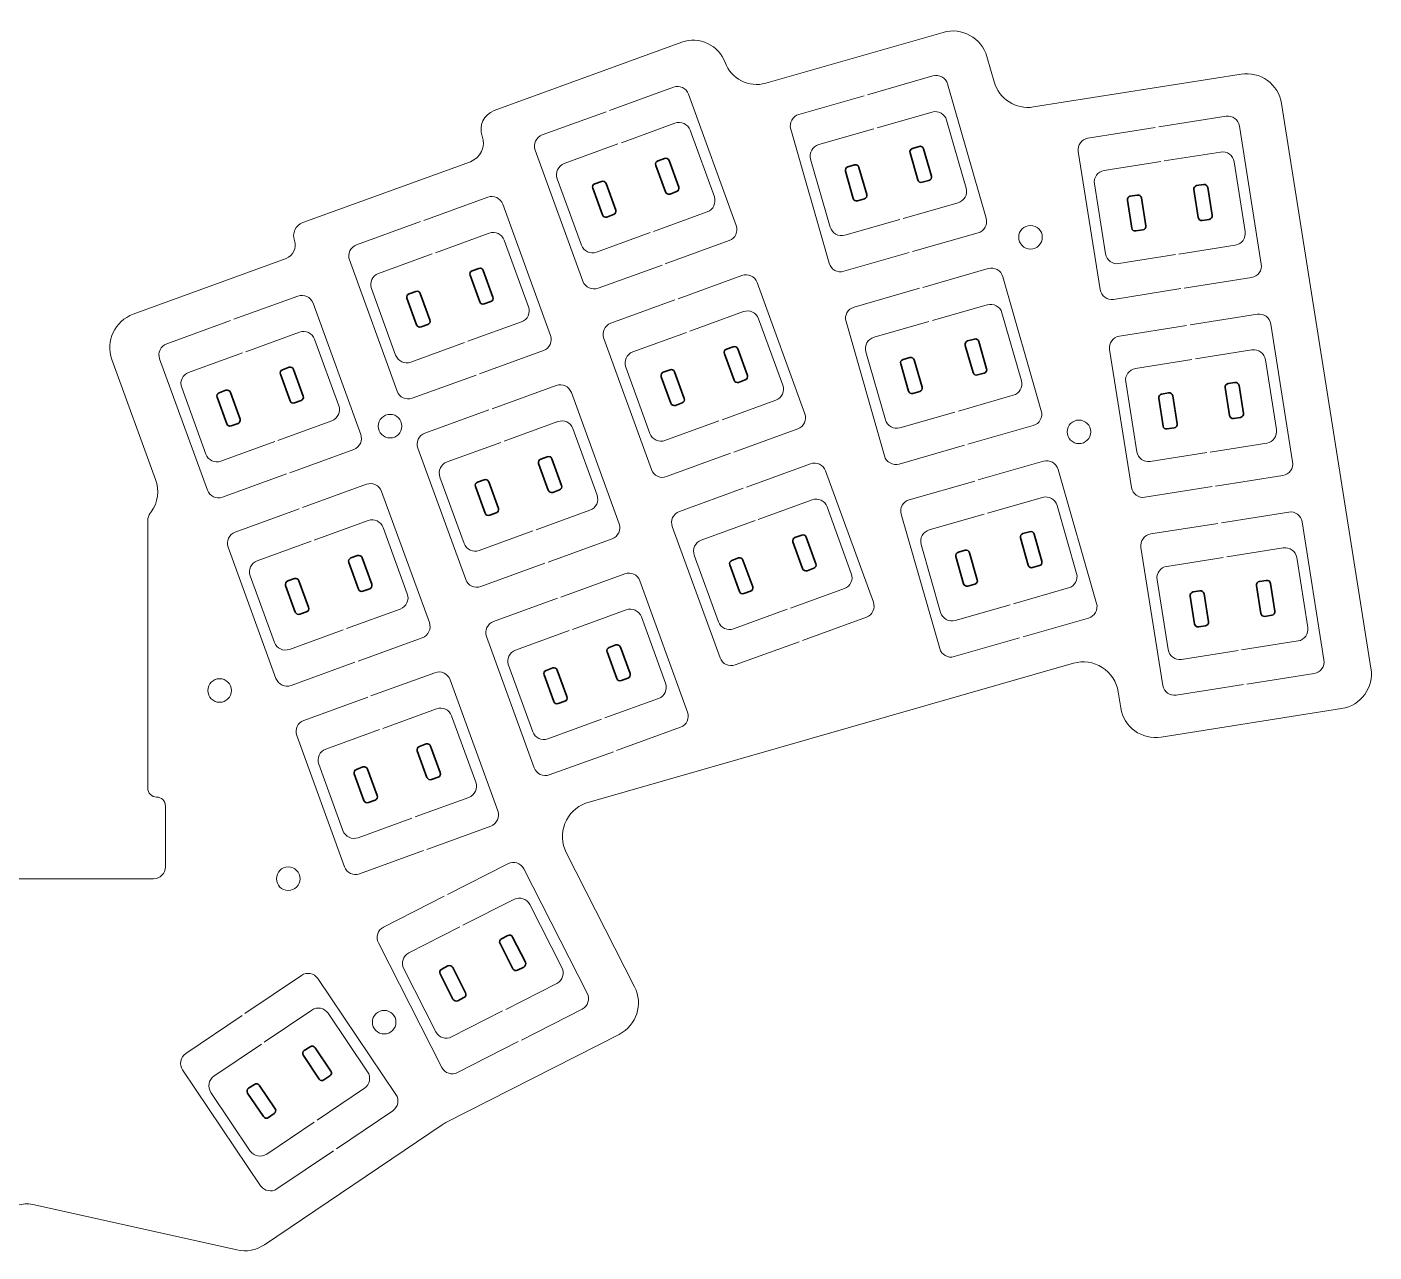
# Model space of a CAD drawing. Header units: millimetres. Extents: x 10 to 239, y 191 to 294.
# Drawn here: x 124.5 to 238.8, y 190.5 to 294.4 of the extents above; entities that cross this region are included whole.
import ezdxf

# ---------------------------------------------------------------- set-up
doc = ezdxf.new("R2010")
doc.units = ezdxf.units.MM
doc.layers.add('Keys', color=7, linetype='Continuous')

msp = doc.modelspace()

# ---------------------------------------------------------------- linework, layer by layer
at = {"color": 143, "linetype": 'Continuous', "lineweight": 18, "true_color": 0x56b4e9}
msp.add_open_spline([(114.04, 253.17), (114.18, 252.99), (114.25, 252.78), (114.25, 252.55), (114.25, 249.88), (114.25, 233.55), (114.25, 229.85), (114.25, 229.65), (114.17, 229.46), (114.03, 229.32), (113.89, 229.18), (113.7, 229.1), (113.5, 229.1), (113.5, 229.1), (113.5, 229.1), (113.5, 229.1), (113.3, 229.1), (113.11, 229.02), (112.97, 228.88), (112.83, 228.74), (112.75, 228.55), (112.75, 228.35), (112.75, 228.35), (112.75, 223.17), (112.75, 223.17), (112.75, 222.62), (113.2, 222.17), (113.75, 222.17), (113.75, 222.17), (135.25, 222.17), (135.25, 222.17), (135.8, 222.17), (136.25, 222.62), (136.25, 223.17), (136.25, 223.17), (136.25, 228.35), (136.25, 228.35), (136.25, 228.55), (136.17, 228.74), (136.03, 228.88), (135.89, 229.02), (135.7, 229.1), (135.5, 229.1), (135.5, 229.1), (135.5, 229.1), (135.5, 229.1), (135.3, 229.1), (135.11, 229.18), (134.97, 229.32), (134.83, 229.46), (134.75, 229.65), (134.75, 229.85), (134.75, 229.85), (134.75, 252.55), (134.75, 252.55), (134.75, 252.78), (134.82, 252.99), (134.96, 253.17), (134.99, 253.21), (135.02, 253.25), (135.05, 253.29), (135.62, 254.09), (135.75, 255.12), (135.42, 256.04), (135.42, 256.04), (131.71, 266.22), (131.71, 266.22), (131.15, 267.77), (131.95, 269.49), (133.51, 270.06), (133.51, 270.06), (146.49, 274.79), (146.49, 274.79), (147.1, 275.01), (147.42, 275.69), (147.2, 276.31), (147.2, 276.31), (147.2, 276.31), (147.2, 276.31), (146.97, 276.92), (147.29, 277.6), (147.9, 277.83), (147.9, 277.83), (162.12, 283), (162.12, 283), (162.99, 283.32), (163.45, 284.29), (163.13, 285.16), (163.13, 285.16), (163.13, 285.17), (163.13, 285.17), (162.81, 286.04), (163.26, 287.01), (164.13, 287.33), (164.13, 287.33), (180.07, 293.13), (180.07, 293.13), (180.78, 293.39), (181.57, 293.35), (182.25, 293.03), (182.94, 292.71), (183.47, 292.13), (183.73, 291.42), (183.73, 291.42), (183.73, 291.42), (183.73, 291.42), (184.24, 290.02), (185.75, 289.25), (187.18, 289.66), (187.18, 289.66), (202.23, 293.97), (202.23, 293.97), (203.82, 294.43), (205.48, 293.51), (205.94, 291.92), (205.94, 291.92), (206.55, 289.78), (206.55, 289.78), (206.97, 288.32), (208.41, 287.4), (209.9, 287.64), (209.9, 287.64), (227.51, 290.43), (227.51, 290.43), (228.3, 290.55), (229.1, 290.36), (229.74, 289.89), (230.39, 289.43), (230.82, 288.72), (230.94, 287.94), (230.94, 287.94), (238.53, 240.03), (238.53, 240.03), (238.79, 238.4), (237.67, 236.86), (236.04, 236.6), (236.04, 236.6), (220.73, 234.18), (220.73, 234.18), (219.09, 233.92), (217.55, 235.03), (217.3, 236.67), (217.3, 236.67), (217.08, 238.03), (217.08, 238.03), (216.95, 238.88), (216.45, 239.63), (215.73, 240.1), (215, 240.56), (214.12, 240.69), (213.29, 240.45), (213.29, 240.45), (172.21, 228.67), (172.21, 228.67), (172.14, 228.65), (172.08, 228.63), (172.01, 228.6), (172.01, 228.6), (171.9, 228.57), (171.9, 228.57), (171.1, 228.27), (170.45, 227.65), (170.14, 226.85), (169.82, 226.05), (169.87, 225.15), (170.26, 224.39), (170.26, 224.39), (176.05, 213.01), (176.05, 213.01), (176.81, 211.53), (176.22, 209.72), (174.74, 208.97), (174.74, 208.97), (160.05, 201.48), (160.05, 201.48), (159.94, 201.43), (159.83, 201.37), (159.73, 201.3), (159.73, 201.3), (144.65, 191.12), (144.65, 191.12), (143.96, 190.66), (143.12, 190.5), (142.31, 190.68), (142.31, 190.68), (125.15, 194.51), (125.15, 194.51), (124.72, 194.61), (124.28, 194.61), (123.85, 194.51), (123.85, 194.51), (106.69, 190.68), (106.69, 190.68), (105.88, 190.5), (105.04, 190.66), (104.35, 191.12), (104.35, 191.12), (89.27, 201.3), (89.27, 201.3), (89.17, 201.37), (89.06, 201.43), (88.95, 201.48), (88.95, 201.48), (74.26, 208.97), (74.26, 208.97), (72.78, 209.72), (72.2, 211.53), (72.95, 213.01), (72.95, 213.01), (78.74, 224.38), (78.74, 224.38), (79.13, 225.15), (79.18, 226.04), (78.87, 226.84), (78.55, 227.64), (77.92, 228.26), (77.11, 228.56), (77.11, 228.56), (77, 228.6), (77, 228.6), (76.93, 228.63), (76.86, 228.65), (76.78, 228.67), (76.78, 228.67), (35.71, 240.45), (35.71, 240.45), (34.88, 240.69), (34, 240.56), (33.27, 240.1), (32.55, 239.63), (32.06, 238.88), (31.92, 238.03), (31.92, 238.03), (31.7, 236.67), (31.7, 236.67), (31.45, 235.03), (29.91, 233.92), (28.27, 234.18), (28.27, 234.18), (12.96, 236.6), (12.96, 236.6), (11.33, 236.86), (10.21, 238.4), (10.47, 240.03), (10.47, 240.03), (18.06, 287.94), (18.06, 287.94), (18.18, 288.72), (18.61, 289.43), (19.26, 289.89), (19.9, 290.36), (20.7, 290.55), (21.49, 290.43), (21.49, 290.43), (39.1, 287.64), (39.1, 287.64), (40.59, 287.4), (42.03, 288.32), (42.45, 289.78), (42.45, 289.78), (43.06, 291.92), (43.06, 291.92), (43.28, 292.68), (43.8, 293.33), (44.49, 293.71), (45.19, 294.1), (46.01, 294.19), (46.77, 293.97), (46.77, 293.97), (61.93, 289.63), (61.93, 289.63), (63.3, 289.23), (64.74, 289.97), (65.23, 291.31), (65.23, 291.31), (65.27, 291.42), (65.27, 291.42), (65.53, 292.13), (66.06, 292.71), (66.75, 293.03), (67.43, 293.35), (68.22, 293.39), (68.93, 293.13), (68.93, 293.13), (84.87, 287.33), (84.87, 287.33), (85.74, 287.01), (86.19, 286.04), (85.87, 285.17), (85.87, 285.17), (85.87, 285.16), (85.87, 285.16), (85.56, 284.29), (86.01, 283.32), (86.88, 283), (86.88, 283), (101.1, 277.83), (101.1, 277.83), (101.71, 277.6), (102.03, 276.92), (101.81, 276.31), (101.81, 276.31), (101.8, 276.31), (101.8, 276.31), (101.58, 275.69), (101.9, 275.01), (102.51, 274.79), (102.51, 274.79), (115.49, 270.06), (115.49, 270.06), (117.05, 269.49), (117.85, 267.77), (117.29, 266.22), (117.29, 266.22), (113.58, 256.04), (113.58, 256.04), (113.25, 255.12), (113.38, 254.09), (113.95, 253.29), (113.98, 253.25), (114.01, 253.21), (114.04, 253.17)], degree=3, knots=[0, 0, 0, 0, 1, 1, 1, 2, 2, 2, 3, 3, 3, 4, 4, 4, 5, 5, 5, 6, 6, 6, 7, 7, 7, 8, 8, 8, 9, 9, 9, 10, 10, 10, 11, 11, 11, 12, 12, 12, 13, 13, 13, 14, 14, 14, 15, 15, 15, 16, 16, 16, 17, 17, 17, 18, 18, 18, 19, 19, 19, 20, 20, 20, 21, 21, 21, 22, 22, 22, 23, 23, 23, 24, 24, 24, 25, 25, 25, 26, 26, 26, 27, 27, 27, 28, 28, 28, 29, 29, 29, 30, 30, 30, 31, 31, 31, 32, 32, 32, 33, 33, 33, 34, 34, 34, 35, 35, 35, 36, 36, 36, 37, 37, 37, 38, 38, 38, 39, 39, 39, 40, 40, 40, 41, 41, 41, 42, 42, 42, 43, 43, 43, 44, 44, 44, 45, 45, 45, 46, 46, 46, 47, 47, 47, 48, 48, 48, 49, 49, 49, 50, 50, 50, 51, 51, 51, 52, 52, 52, 53, 53, 53, 54, 54, 54, 55, 55, 55, 56, 56, 56, 57, 57, 57, 58, 58, 58, 59, 59, 59, 60, 60, 60, 61, 61, 61, 62, 62, 62, 63, 63, 63, 64, 64, 64, 65, 65, 65, 66, 66, 66, 67, 67, 67, 68, 68, 68, 69, 69, 69, 70, 70, 70, 71, 71, 71, 72, 72, 72, 73, 73, 73, 74, 74, 74, 75, 75, 75, 76, 76, 76, 77, 77, 77, 78, 78, 78, 79, 79, 79, 80, 80, 80, 81, 81, 81, 82, 82, 82, 83, 83, 83, 84, 84, 84, 85, 85, 85, 86, 86, 86, 87, 87, 87, 88, 88, 88, 89, 89, 89, 90, 90, 90, 91, 91, 91, 92, 92, 92, 93, 93, 93, 94, 94, 94, 95, 95, 95, 96, 96, 96, 97, 97, 97, 98, 98, 98, 99, 99, 99, 100, 100, 100, 101, 101, 101, 102, 102, 102, 103, 103, 103, 104, 104, 104, 105, 105, 105, 106, 106, 106, 107, 107, 107, 107], dxfattribs=at)
at = {"color": 18, "linetype": 'Continuous', "lineweight": 20, "true_color": 0x000000}
for points in [[(209.64, 277.59), (210.2, 277.59), (210.64, 277.14), (210.64, 276.59), (210.64, 276.04), (210.2, 275.59), (209.64, 275.59), (209.09, 275.59), (208.64, 276.04), (208.64, 276.59), (208.64, 277.14), (209.09, 277.59), (209.64, 277.59)], [(155.31, 261.56), (155.86, 261.56), (156.31, 261.12), (156.31, 260.56), (156.31, 260.01), (155.86, 259.56), (155.31, 259.56), (154.75, 259.56), (154.31, 260.01), (154.31, 260.56), (154.31, 261.12), (154.75, 261.56), (155.31, 261.56)], [(213.75, 261.08), (214.3, 261.08), (214.75, 260.63), (214.75, 260.08), (214.75, 259.53), (214.3, 259.08), (213.75, 259.08), (213.2, 259.08), (212.75, 259.53), (212.75, 260.08), (212.75, 260.63), (213.2, 261.08), (213.75, 261.08)], [(140.85, 239.14), (141.4, 239.14), (141.85, 238.7), (141.85, 238.14), (141.85, 237.59), (141.4, 237.14), (140.85, 237.14), (140.3, 237.14), (139.85, 237.59), (139.85, 238.14), (139.85, 238.7), (140.3, 239.14), (140.85, 239.14)], [(146.67, 223.17), (147.22, 223.17), (147.67, 222.72), (147.67, 222.17), (147.67, 221.62), (147.22, 221.17), (146.67, 221.17), (146.11, 221.17), (145.67, 221.62), (145.67, 222.17), (145.67, 222.72), (146.11, 223.17), (146.67, 223.17)], [(154.81, 211), (155.36, 211), (155.81, 210.55), (155.81, 210), (155.81, 209.45), (155.36, 209), (154.81, 209), (154.25, 209), (153.81, 209.45), (153.81, 210), (153.81, 210.55), (154.25, 211), (154.81, 211)]]:
    msp.add_open_spline(points, degree=3, knots=[0, 0, 0, 0, 1, 1, 1, 2, 2, 2, 3, 3, 3, 4, 4, 4, 4], dxfattribs=at)
at = {"layer": 'Keys', "color": 124, "linetype": 'Continuous', "lineweight": 18, "true_color": 0x009e73}
for points in [[(199.64, 275.37), (199.64, 275.37), (205.19, 276.96), (205.19, 276.96), (205.72, 277.11), (206.03, 277.67), (205.88, 278.2), (205.88, 278.2), (202.61, 289.59), (202.61, 289.59), (202.46, 290.12), (201.9, 290.42), (201.37, 290.27), (201.37, 290.27), (195.82, 288.68), (195.82, 288.68)], [(178.66, 274.33), (178.66, 274.33), (184.09, 276.31), (184.09, 276.31), (184.6, 276.5), (184.87, 277.07), (184.68, 277.59), (184.68, 277.59), (180.63, 288.72), (180.63, 288.72), (180.44, 289.24), (179.87, 289.51), (179.35, 289.32), (179.35, 289.32), (173.92, 287.35), (173.92, 287.35)], [(195.54, 288.6), (195.54, 288.6), (189.99, 287.01), (189.99, 287.01), (189.46, 286.85), (189.15, 286.3), (189.3, 285.77), (189.3, 285.77), (192.57, 274.38), (192.57, 274.38), (192.72, 273.85), (193.27, 273.54), (193.8, 273.7), (193.8, 273.7), (199.35, 275.29), (199.35, 275.29)], [(173.64, 287.24), (173.64, 287.24), (168.22, 285.27), (168.22, 285.27), (167.7, 285.08), (167.43, 284.51), (167.62, 283.99), (167.62, 283.99), (171.67, 272.85), (171.67, 272.85), (171.86, 272.34), (172.43, 272.07), (172.95, 272.26), (172.95, 272.26), (178.38, 274.23), (178.38, 274.23)], [(222.69, 272.27), (222.69, 272.27), (228.39, 273.18), (228.39, 273.18), (228.94, 273.26), (229.31, 273.78), (229.22, 274.32), (229.22, 274.32), (227.37, 286.02), (227.37, 286.02), (227.28, 286.57), (226.77, 286.94), (226.23, 286.85), (226.23, 286.85), (220.52, 285.95), (220.52, 285.95)], [(220.23, 285.9), (220.23, 285.9), (214.52, 285), (214.52, 285), (213.98, 284.91), (213.61, 284.4), (213.69, 283.86), (213.69, 283.86), (215.55, 272.15), (215.55, 272.15), (215.63, 271.61), (216.15, 271.24), (216.69, 271.32), (216.69, 271.32), (222.39, 272.23), (222.39, 272.23)], [(162.9, 265.01), (162.9, 265.01), (168.33, 266.98), (168.33, 266.98), (168.84, 267.17), (169.11, 267.74), (168.92, 268.26), (168.92, 268.26), (164.87, 279.4), (164.87, 279.4), (164.68, 279.91), (164.11, 280.18), (163.59, 279.99), (163.59, 279.99), (158.16, 278.02), (158.16, 278.02)], [(157.88, 277.92), (157.88, 277.92), (152.46, 275.94), (152.46, 275.94), (151.94, 275.75), (151.67, 275.18), (151.86, 274.66), (151.86, 274.66), (155.91, 263.53), (155.91, 263.53), (156.1, 263.01), (156.67, 262.74), (157.19, 262.93), (157.19, 262.93), (162.62, 264.9), (162.62, 264.9)], [(184.48, 258.36), (184.48, 258.36), (189.9, 260.33), (189.9, 260.33), (190.42, 260.52), (190.69, 261.1), (190.5, 261.62), (190.5, 261.62), (186.45, 272.75), (186.45, 272.75), (186.26, 273.27), (185.68, 273.54), (185.16, 273.35), (185.16, 273.35), (179.74, 271.37), (179.74, 271.37)], [(204.33, 259.03), (204.33, 259.03), (209.88, 260.62), (209.88, 260.62), (210.41, 260.77), (210.71, 261.33), (210.56, 261.86), (210.56, 261.86), (207.3, 273.24), (207.3, 273.24), (207.14, 273.78), (206.59, 274.08), (206.06, 273.93), (206.06, 273.93), (200.51, 272.34), (200.51, 272.34)], [(200.22, 272.26), (200.22, 272.26), (194.67, 270.66), (194.67, 270.66), (194.14, 270.51), (193.83, 269.96), (193.99, 269.43), (193.99, 269.43), (197.25, 258.04), (197.25, 258.04), (197.4, 257.51), (197.96, 257.2), (198.49, 257.35), (198.49, 257.35), (204.04, 258.95), (204.04, 258.95)], [(146.8, 256.61), (146.8, 256.61), (152.23, 258.59), (152.23, 258.59), (152.74, 258.78), (153.01, 259.35), (152.82, 259.87), (152.82, 259.87), (148.77, 271), (148.77, 271), (148.58, 271.52), (148.01, 271.79), (147.49, 271.6), (147.49, 271.6), (142.06, 269.63), (142.06, 269.63)], [(179.46, 271.27), (179.46, 271.27), (174.03, 269.29), (174.03, 269.29), (173.51, 269.11), (173.25, 268.53), (173.43, 268.01), (173.43, 268.01), (177.49, 256.88), (177.49, 256.88), (177.67, 256.36), (178.25, 256.09), (178.77, 256.28), (178.77, 256.28), (184.19, 258.26), (184.19, 258.26)], [(225.35, 255.48), (225.35, 255.48), (231.05, 256.39), (231.05, 256.39), (231.6, 256.47), (231.97, 256.98), (231.88, 257.53), (231.88, 257.53), (230.03, 269.23), (230.03, 269.23), (229.94, 269.78), (229.43, 270.15), (228.89, 270.06), (228.89, 270.06), (223.18, 269.16), (223.18, 269.16)], [(141.78, 269.52), (141.78, 269.52), (136.36, 267.55), (136.36, 267.55), (135.84, 267.36), (135.57, 266.79), (135.76, 266.27), (135.76, 266.27), (139.81, 255.13), (139.81, 255.13), (140, 254.62), (140.57, 254.35), (141.09, 254.54), (141.09, 254.54), (146.52, 256.51), (146.52, 256.51)], [(222.89, 269.11), (222.89, 269.11), (217.18, 268.21), (217.18, 268.21), (216.64, 268.12), (216.27, 267.61), (216.35, 267.07), (216.35, 267.07), (218.21, 255.36), (218.21, 255.36), (218.29, 254.82), (218.81, 254.45), (219.35, 254.53), (219.35, 254.53), (225.05, 255.44), (225.05, 255.44)], [(168.71, 249.03), (168.71, 249.03), (174.14, 251.01), (174.14, 251.01), (174.66, 251.2), (174.93, 251.77), (174.74, 252.29), (174.74, 252.29), (170.69, 263.42), (170.69, 263.42), (170.5, 263.94), (169.92, 264.21), (169.4, 264.02), (169.4, 264.02), (163.98, 262.04), (163.98, 262.04)], [(163.7, 261.94), (163.7, 261.94), (158.27, 259.97), (158.27, 259.97), (157.75, 259.78), (157.48, 259.2), (157.67, 258.69), (157.67, 258.69), (161.73, 247.55), (161.73, 247.55), (161.91, 247.03), (162.49, 246.77), (163.01, 246.95), (163.01, 246.95), (168.43, 248.93), (168.43, 248.93)], [(190.29, 242.38), (190.29, 242.38), (195.72, 244.36), (195.72, 244.36), (196.23, 244.55), (196.5, 245.12), (196.31, 245.64), (196.31, 245.64), (192.26, 256.77), (192.26, 256.77), (192.07, 257.29), (191.5, 257.56), (190.98, 257.37), (190.98, 257.37), (185.55, 255.4), (185.55, 255.4)], [(209.01, 242.69), (209.01, 242.69), (214.56, 244.28), (214.56, 244.28), (215.09, 244.43), (215.4, 244.98), (215.25, 245.51), (215.25, 245.51), (211.98, 256.9), (211.98, 256.9), (211.83, 257.43), (211.28, 257.74), (210.75, 257.59), (210.75, 257.59), (205.2, 256), (205.2, 256)], [(152.61, 240.64), (152.61, 240.64), (158.04, 242.61), (158.04, 242.61), (158.56, 242.8), (158.83, 243.38), (158.64, 243.9), (158.64, 243.9), (154.59, 255.03), (154.59, 255.03), (154.4, 255.55), (153.82, 255.82), (153.3, 255.63), (153.3, 255.63), (147.88, 253.65), (147.88, 253.65)], [(185.27, 255.29), (185.27, 255.29), (179.85, 253.32), (179.85, 253.32), (179.33, 253.13), (179.06, 252.56), (179.25, 252.04), (179.25, 252.04), (183.3, 240.91), (183.3, 240.91), (183.49, 240.39), (184.06, 240.12), (184.58, 240.31), (184.58, 240.31), (190.01, 242.28), (190.01, 242.28)], [(204.91, 255.91), (204.91, 255.91), (199.36, 254.32), (199.36, 254.32), (198.83, 254.17), (198.52, 253.62), (198.67, 253.09), (198.67, 253.09), (201.94, 241.7), (201.94, 241.7), (202.09, 241.17), (202.64, 240.86), (203.17, 241.01), (203.17, 241.01), (208.72, 242.6), (208.72, 242.6)], [(147.6, 253.55), (147.6, 253.55), (142.17, 251.57), (142.17, 251.57), (141.65, 251.39), (141.38, 250.81), (141.57, 250.29), (141.57, 250.29), (145.63, 239.16), (145.63, 239.16), (145.81, 238.64), (146.39, 238.37), (146.91, 238.56), (146.91, 238.56), (152.33, 240.54), (152.33, 240.54)], [(228.01, 238.69), (228.01, 238.69), (233.71, 239.59), (233.71, 239.59), (234.26, 239.68), (234.63, 240.19), (234.54, 240.74), (234.54, 240.74), (232.69, 252.44), (232.69, 252.44), (232.6, 252.99), (232.09, 253.36), (231.55, 253.27), (231.55, 253.27), (225.84, 252.37), (225.84, 252.37)], [(225.55, 252.32), (225.55, 252.32), (219.84, 251.42), (219.84, 251.42), (219.3, 251.33), (218.93, 250.82), (219.01, 250.27), (219.01, 250.27), (220.87, 238.57), (220.87, 238.57), (220.95, 238.03), (221.46, 237.66), (222.01, 237.74), (222.01, 237.74), (227.71, 238.64), (227.71, 238.64)], [(174.53, 233.06), (174.53, 233.06), (179.95, 235.03), (179.95, 235.03), (180.47, 235.22), (180.74, 235.79), (180.55, 236.31), (180.55, 236.31), (176.5, 247.45), (176.5, 247.45), (176.31, 247.97), (175.74, 248.23), (175.22, 248.04), (175.22, 248.04), (169.79, 246.07), (169.79, 246.07)], [(169.51, 245.97), (169.51, 245.97), (164.09, 243.99), (164.09, 243.99), (163.57, 243.8), (163.3, 243.23), (163.49, 242.71), (163.49, 242.71), (167.54, 231.58), (167.54, 231.58), (167.73, 231.06), (168.3, 230.79), (168.82, 230.98), (168.82, 230.98), (174.25, 232.95), (174.25, 232.95)], [(158.43, 224.66), (158.43, 224.66), (163.85, 226.64), (163.85, 226.64), (164.37, 226.83), (164.64, 227.4), (164.45, 227.92), (164.45, 227.92), (160.4, 239.05), (160.4, 239.05), (160.21, 239.57), (159.64, 239.84), (159.12, 239.65), (159.12, 239.65), (153.69, 237.68), (153.69, 237.68)], [(153.41, 237.57), (153.41, 237.57), (147.98, 235.6), (147.98, 235.6), (147.47, 235.41), (147.2, 234.84), (147.39, 234.32), (147.39, 234.32), (151.44, 223.19), (151.44, 223.19), (151.63, 222.67), (152.2, 222.4), (152.72, 222.59), (152.72, 222.59), (158.15, 224.56), (158.15, 224.56)], [(166.45, 208.49), (166.45, 208.49), (171.6, 211.11), (171.6, 211.11), (172.09, 211.36), (172.28, 211.96), (172.03, 212.45), (172.03, 212.45), (166.65, 223.01), (166.65, 223.01), (166.4, 223.5), (165.8, 223.7), (165.31, 223.44), (165.31, 223.44), (160.17, 220.82), (160.17, 220.82)], [(159.9, 220.69), (159.9, 220.69), (154.75, 218.07), (154.75, 218.07), (154.26, 217.82), (154.07, 217.21), (154.32, 216.72), (154.32, 216.72), (159.7, 206.16), (159.7, 206.16), (159.95, 205.67), (160.55, 205.48), (161.04, 205.73), (161.04, 205.73), (166.18, 208.35), (166.18, 208.35)], [(150.75, 199.26), (150.75, 199.26), (155.53, 202.49), (155.53, 202.49), (155.99, 202.8), (156.11, 203.42), (155.8, 203.88), (155.8, 203.88), (149.18, 213.7), (149.18, 213.7), (148.87, 214.16), (148.25, 214.28), (147.79, 213.97), (147.79, 213.97), (143, 210.74), (143, 210.74)], [(142.76, 210.57), (142.76, 210.57), (137.97, 207.34), (137.97, 207.34), (137.51, 207.03), (137.39, 206.41), (137.7, 205.95), (137.7, 205.95), (144.32, 196.13), (144.32, 196.13), (144.63, 195.68), (145.25, 195.55), (145.71, 195.86), (145.71, 195.86), (150.5, 199.09), (150.5, 199.09)]]:
    msp.add_open_spline(points, degree=3, knots=[0, 0, 0, 0, 1, 1, 1, 2, 2, 2, 3, 3, 3, 4, 4, 4, 5, 5, 5, 5], dxfattribs=at)
at = {"layer": 'Keys', "color": 144, "linetype": 'Continuous', "lineweight": 15, "true_color": 0x0072b2}
for points in [[(196.63, 285.87), (196.63, 285.87), (201.29, 287.21), (201.29, 287.21), (201.82, 287.36), (202.38, 287.05), (202.53, 286.52), (202.53, 286.52), (204.18, 280.75), (204.18, 280.75), (204.34, 280.22), (204.03, 279.67), (203.5, 279.52), (203.5, 279.52), (198.83, 278.18), (198.83, 278.18)], [(174.93, 284.6), (174.93, 284.6), (179.48, 286.26), (179.48, 286.26), (180, 286.45), (180.58, 286.18), (180.76, 285.66), (180.76, 285.66), (182.82, 280.02), (182.82, 280.02), (183, 279.51), (182.74, 278.93), (182.22, 278.74), (182.22, 278.74), (177.66, 277.08), (177.66, 277.08)], [(198.55, 278.1), (198.55, 278.1), (193.88, 276.76), (193.88, 276.76), (193.35, 276.61), (192.8, 276.92), (192.65, 277.45), (192.65, 277.45), (190.99, 283.21), (190.99, 283.21), (190.84, 283.74), (191.15, 284.3), (191.68, 284.45), (191.68, 284.45), (196.34, 285.79), (196.34, 285.79)], [(177.38, 276.98), (177.38, 276.98), (172.82, 275.32), (172.82, 275.32), (172.3, 275.13), (171.73, 275.4), (171.54, 275.92), (171.54, 275.92), (169.49, 281.55), (169.49, 281.55), (169.3, 282.07), (169.57, 282.65), (170.08, 282.84), (170.08, 282.84), (174.64, 284.5), (174.64, 284.5)], [(220.98, 283.06), (220.98, 283.06), (225.77, 283.82), (225.77, 283.82), (226.32, 283.91), (226.83, 283.53), (226.92, 282.99), (226.92, 282.99), (227.85, 277.07), (227.85, 277.07), (227.94, 276.52), (227.57, 276.01), (227.02, 275.92), (227.02, 275.92), (222.23, 275.16), (222.23, 275.16)], [(221.94, 275.12), (221.94, 275.12), (217.15, 274.36), (217.15, 274.36), (216.6, 274.27), (216.09, 274.64), (216, 275.19), (216, 275.19), (215.06, 281.11), (215.06, 281.11), (214.98, 281.66), (215.35, 282.17), (215.89, 282.26), (215.89, 282.26), (220.69, 283.01), (220.69, 283.01)], [(159.16, 275.27), (159.16, 275.27), (163.72, 276.93), (163.72, 276.93), (164.24, 277.12), (164.82, 276.85), (165, 276.33), (165, 276.33), (167.06, 270.7), (167.06, 270.7), (167.24, 270.18), (166.98, 269.6), (166.46, 269.41), (166.46, 269.41), (161.9, 267.76), (161.9, 267.76)], [(161.62, 267.65), (161.62, 267.65), (157.06, 265.99), (157.06, 265.99), (156.54, 265.8), (155.97, 266.07), (155.78, 266.59), (155.78, 266.59), (153.73, 272.23), (153.73, 272.23), (153.54, 272.75), (153.81, 273.32), (154.32, 273.51), (154.32, 273.51), (158.88, 275.17), (158.88, 275.17)], [(201.32, 269.53), (201.32, 269.53), (205.98, 270.86), (205.98, 270.86), (206.51, 271.02), (207.06, 270.71), (207.22, 270.18), (207.22, 270.18), (208.87, 264.41), (208.87, 264.41), (209.02, 263.88), (208.71, 263.33), (208.18, 263.18), (208.18, 263.18), (203.52, 261.84), (203.52, 261.84)], [(180.74, 268.62), (180.74, 268.62), (185.3, 270.28), (185.3, 270.28), (185.82, 270.47), (186.39, 270.2), (186.58, 269.68), (186.58, 269.68), (188.63, 264.05), (188.63, 264.05), (188.82, 263.53), (188.55, 262.96), (188.03, 262.77), (188.03, 262.77), (183.47, 261.11), (183.47, 261.11)], [(143.06, 266.88), (143.06, 266.88), (147.62, 268.54), (147.62, 268.54), (148.14, 268.73), (148.72, 268.46), (148.9, 267.94), (148.9, 267.94), (150.96, 262.3), (150.96, 262.3), (151.14, 261.79), (150.88, 261.21), (150.36, 261.02), (150.36, 261.02), (145.8, 259.36), (145.8, 259.36)], [(203.23, 261.76), (203.23, 261.76), (198.57, 260.42), (198.57, 260.42), (198.04, 260.27), (197.48, 260.57), (197.33, 261.11), (197.33, 261.11), (195.68, 266.87), (195.68, 266.87), (195.53, 267.4), (195.83, 267.96), (196.37, 268.11), (196.37, 268.11), (201.03, 269.44), (201.03, 269.44)], [(183.19, 261.01), (183.19, 261.01), (178.63, 259.35), (178.63, 259.35), (178.12, 259.16), (177.54, 259.43), (177.35, 259.94), (177.35, 259.94), (175.3, 265.58), (175.3, 265.58), (175.11, 266.1), (175.38, 266.67), (175.9, 266.86), (175.9, 266.86), (180.46, 268.52), (180.46, 268.52)], [(145.52, 259.26), (145.52, 259.26), (140.96, 257.6), (140.96, 257.6), (140.44, 257.41), (139.87, 257.68), (139.68, 258.2), (139.68, 258.2), (137.63, 263.83), (137.63, 263.83), (137.44, 264.35), (137.71, 264.93), (138.22, 265.12), (138.22, 265.12), (142.78, 266.78), (142.78, 266.78)], [(223.64, 266.27), (223.64, 266.27), (228.43, 267.03), (228.43, 267.03), (228.98, 267.12), (229.49, 266.74), (229.58, 266.2), (229.58, 266.2), (230.51, 260.27), (230.51, 260.27), (230.6, 259.73), (230.23, 259.22), (229.68, 259.13), (229.68, 259.13), (224.89, 258.37), (224.89, 258.37)], [(224.6, 258.32), (224.6, 258.32), (219.8, 257.57), (219.8, 257.57), (219.26, 257.48), (218.75, 257.85), (218.66, 258.4), (218.66, 258.4), (217.72, 264.32), (217.72, 264.32), (217.64, 264.87), (218.01, 265.38), (218.55, 265.46), (218.55, 265.46), (223.34, 266.22), (223.34, 266.22)], [(164.98, 259.3), (164.98, 259.3), (169.54, 260.95), (169.54, 260.95), (170.06, 261.14), (170.63, 260.88), (170.82, 260.36), (170.82, 260.36), (172.87, 254.72), (172.87, 254.72), (173.06, 254.2), (172.79, 253.63), (172.27, 253.44), (172.27, 253.44), (167.71, 251.78), (167.71, 251.78)], [(167.43, 251.68), (167.43, 251.68), (162.87, 250.02), (162.87, 250.02), (162.36, 249.83), (161.78, 250.1), (161.59, 250.62), (161.59, 250.62), (159.54, 256.25), (159.54, 256.25), (159.35, 256.77), (159.62, 257.35), (160.14, 257.53), (160.14, 257.53), (164.7, 259.19), (164.7, 259.19)], [(186.55, 252.65), (186.55, 252.65), (191.11, 254.31), (191.11, 254.31), (191.63, 254.5), (192.2, 254.23), (192.39, 253.71), (192.39, 253.71), (194.44, 248.07), (194.44, 248.07), (194.63, 247.56), (194.37, 246.98), (193.85, 246.79), (193.85, 246.79), (189.29, 245.13), (189.29, 245.13)], [(206, 253.19), (206, 253.19), (210.66, 254.52), (210.66, 254.52), (211.2, 254.67), (211.75, 254.37), (211.9, 253.84), (211.9, 253.84), (213.55, 248.07), (213.55, 248.07), (213.71, 247.54), (213.4, 246.99), (212.87, 246.84), (212.87, 246.84), (208.21, 245.5), (208.21, 245.5)], [(148.88, 250.9), (148.88, 250.9), (153.44, 252.56), (153.44, 252.56), (153.96, 252.75), (154.53, 252.48), (154.72, 251.96), (154.72, 251.96), (156.77, 246.33), (156.77, 246.33), (156.96, 245.81), (156.69, 245.24), (156.17, 245.05), (156.17, 245.05), (151.61, 243.39), (151.61, 243.39)], [(207.92, 245.42), (207.92, 245.42), (203.26, 244.08), (203.26, 244.08), (202.72, 243.93), (202.17, 244.23), (202.02, 244.76), (202.02, 244.76), (200.37, 250.53), (200.37, 250.53), (200.21, 251.06), (200.52, 251.61), (201.05, 251.77), (201.05, 251.77), (205.71, 253.1), (205.71, 253.1)], [(189.01, 245.03), (189.01, 245.03), (184.45, 243.37), (184.45, 243.37), (183.93, 243.18), (183.36, 243.45), (183.17, 243.97), (183.17, 243.97), (181.12, 249.61), (181.12, 249.61), (180.93, 250.12), (181.19, 250.7), (181.71, 250.89), (181.71, 250.89), (186.27, 252.55), (186.27, 252.55)], [(151.33, 243.29), (151.33, 243.29), (146.77, 241.63), (146.77, 241.63), (146.26, 241.44), (145.68, 241.71), (145.49, 242.22), (145.49, 242.22), (143.44, 247.86), (143.44, 247.86), (143.25, 248.38), (143.52, 248.95), (144.04, 249.14), (144.04, 249.14), (148.6, 250.8), (148.6, 250.8)], [(226.3, 249.48), (226.3, 249.48), (231.09, 250.24), (231.09, 250.24), (231.64, 250.32), (232.15, 249.95), (232.24, 249.41), (232.24, 249.41), (233.17, 243.48), (233.17, 243.48), (233.26, 242.94), (232.89, 242.43), (232.34, 242.34), (232.34, 242.34), (227.55, 241.58), (227.55, 241.58)], [(227.26, 241.53), (227.26, 241.53), (222.46, 240.78), (222.46, 240.78), (221.92, 240.69), (221.41, 241.06), (221.32, 241.61), (221.32, 241.61), (220.38, 247.53), (220.38, 247.53), (220.3, 248.08), (220.67, 248.59), (221.21, 248.67), (221.21, 248.67), (226, 249.43), (226, 249.43)], [(170.79, 243.32), (170.79, 243.32), (175.35, 244.98), (175.35, 244.98), (175.87, 245.17), (176.44, 244.9), (176.63, 244.38), (176.63, 244.38), (178.68, 238.75), (178.68, 238.75), (178.87, 238.23), (178.61, 237.65), (178.09, 237.46), (178.09, 237.46), (173.53, 235.81), (173.53, 235.81)], [(173.25, 235.7), (173.25, 235.7), (168.69, 234.04), (168.69, 234.04), (168.17, 233.86), (167.6, 234.12), (167.41, 234.64), (167.41, 234.64), (165.36, 240.28), (165.36, 240.28), (165.17, 240.8), (165.43, 241.37), (165.95, 241.56), (165.95, 241.56), (170.51, 243.22), (170.51, 243.22)], [(154.69, 234.93), (154.69, 234.93), (159.25, 236.59), (159.25, 236.59), (159.77, 236.78), (160.34, 236.51), (160.53, 235.99), (160.53, 235.99), (162.58, 230.35), (162.58, 230.35), (162.77, 229.84), (162.51, 229.26), (161.99, 229.07), (161.99, 229.07), (157.43, 227.41), (157.43, 227.41)], [(157.15, 227.31), (157.15, 227.31), (152.59, 225.65), (152.59, 225.65), (152.07, 225.46), (151.5, 225.73), (151.31, 226.25), (151.31, 226.25), (149.26, 231.89), (149.26, 231.89), (149.07, 232.4), (149.33, 232.98), (149.85, 233.17), (149.85, 233.17), (154.41, 234.83), (154.41, 234.83)], [(161.49, 218.22), (161.49, 218.22), (165.82, 220.42), (165.82, 220.42), (166.31, 220.67), (166.91, 220.47), (167.16, 219.98), (167.16, 219.98), (169.88, 214.64), (169.88, 214.64), (170.13, 214.15), (169.94, 213.54), (169.45, 213.29), (169.45, 213.29), (165.12, 211.09), (165.12, 211.09)], [(164.86, 210.96), (164.86, 210.96), (160.53, 208.75), (160.53, 208.75), (160.04, 208.5), (159.44, 208.7), (159.19, 209.19), (159.19, 209.19), (156.47, 214.53), (156.47, 214.53), (156.22, 215.03), (156.41, 215.63), (156.9, 215.88), (156.9, 215.88), (161.23, 218.08), (161.23, 218.08)], [(144.64, 208.31), (144.64, 208.31), (148.66, 211.03), (148.66, 211.03), (149.12, 211.34), (149.74, 211.21), (150.05, 210.76), (150.05, 210.76), (153.4, 205.79), (153.4, 205.79), (153.71, 205.33), (153.59, 204.71), (153.13, 204.4), (153.13, 204.4), (149.11, 201.68), (149.11, 201.68)], [(148.86, 201.52), (148.86, 201.52), (144.84, 198.8), (144.84, 198.8), (144.38, 198.5), (143.76, 198.62), (143.45, 199.07), (143.45, 199.07), (140.1, 204.05), (140.1, 204.05), (139.79, 204.5), (139.91, 205.13), (140.37, 205.43), (140.37, 205.43), (144.39, 208.15), (144.39, 208.15)]]:
    msp.add_open_spline(points, degree=3, knots=[0, 0, 0, 0, 1, 1, 1, 2, 2, 2, 3, 3, 3, 4, 4, 4, 5, 5, 5, 5], dxfattribs=at)
at = {"layer": 'Keys', "color": 18, "linetype": 'Continuous', "lineweight": 35, "true_color": 0x000000}
for points in [[(200.57, 284.09), (200.57, 284.09), (201.24, 281.78), (201.24, 281.78), (201.28, 281.62), (201.19, 281.46), (201.03, 281.41), (201.03, 281.41), (200.45, 281.25), (200.45, 281.25), (200.29, 281.2), (200.13, 281.29), (200.08, 281.45), (200.08, 281.45), (199.42, 283.76), (199.42, 283.76), (199.38, 283.92), (199.47, 284.08), (199.63, 284.13), (199.63, 284.13), (200.2, 284.29), (200.2, 284.29), (200.36, 284.34), (200.53, 284.25), (200.57, 284.09)], [(178.98, 283.1), (178.98, 283.1), (179.8, 280.84), (179.8, 280.84), (179.86, 280.69), (179.78, 280.52), (179.62, 280.46), (179.62, 280.46), (179.06, 280.25), (179.06, 280.25), (178.91, 280.2), (178.73, 280.28), (178.68, 280.43), (178.68, 280.43), (177.86, 282.69), (177.86, 282.69), (177.8, 282.84), (177.88, 283.02), (178.04, 283.07), (178.04, 283.07), (178.6, 283.28), (178.6, 283.28), (178.75, 283.33), (178.93, 283.25), (178.98, 283.1)], [(195.09, 282.52), (195.09, 282.52), (195.76, 280.21), (195.76, 280.21), (195.8, 280.05), (195.71, 279.89), (195.55, 279.84), (195.55, 279.84), (194.97, 279.68), (194.97, 279.68), (194.81, 279.63), (194.65, 279.72), (194.6, 279.88), (194.6, 279.88), (193.94, 282.19), (193.94, 282.19), (193.9, 282.35), (193.99, 282.51), (194.15, 282.56), (194.15, 282.56), (194.72, 282.72), (194.72, 282.72), (194.88, 282.77), (195.05, 282.68), (195.09, 282.52)], [(173.63, 281.15), (173.63, 281.15), (174.45, 278.89), (174.45, 278.89), (174.5, 278.74), (174.42, 278.57), (174.27, 278.51), (174.27, 278.51), (173.7, 278.3), (173.7, 278.3), (173.55, 278.25), (173.38, 278.33), (173.32, 278.48), (173.32, 278.48), (172.5, 280.74), (172.5, 280.74), (172.44, 280.89), (172.52, 281.07), (172.68, 281.12), (172.68, 281.12), (173.24, 281.33), (173.24, 281.33), (173.4, 281.38), (173.57, 281.3), (173.63, 281.15)], [(219.05, 279.92), (219.05, 279.92), (219.42, 277.55), (219.42, 277.55), (219.45, 277.39), (219.34, 277.24), (219.17, 277.21), (219.17, 277.21), (218.58, 277.12), (218.58, 277.12), (218.42, 277.09), (218.26, 277.2), (218.24, 277.37), (218.24, 277.37), (217.86, 279.73), (217.86, 279.73), (217.84, 279.9), (217.95, 280.05), (218.11, 280.08), (218.11, 280.08), (218.7, 280.17), (218.7, 280.17), (218.87, 280.2), (219.02, 280.09), (219.05, 279.92)], [(224.68, 280.81), (224.68, 280.81), (225.05, 278.45), (225.05, 278.45), (225.08, 278.28), (224.97, 278.13), (224.8, 278.1), (224.8, 278.1), (224.21, 278.01), (224.21, 278.01), (224.05, 277.98), (223.9, 278.09), (223.87, 278.26), (223.87, 278.26), (223.49, 280.63), (223.49, 280.63), (223.47, 280.79), (223.58, 280.94), (223.74, 280.97), (223.74, 280.97), (224.34, 281.06), (224.34, 281.06), (224.5, 281.09), (224.65, 280.98), (224.68, 280.81)], [(163.22, 273.77), (163.22, 273.77), (164.04, 271.52), (164.04, 271.52), (164.1, 271.36), (164.02, 271.19), (163.86, 271.13), (163.86, 271.13), (163.3, 270.93), (163.3, 270.93), (163.15, 270.87), (162.97, 270.95), (162.92, 271.11), (162.92, 271.11), (162.1, 273.36), (162.1, 273.36), (162.04, 273.52), (162.12, 273.69), (162.27, 273.74), (162.27, 273.74), (162.84, 273.95), (162.84, 273.95), (162.99, 274.01), (163.17, 273.93), (163.22, 273.77)], [(157.87, 271.82), (157.87, 271.82), (158.69, 269.57), (158.69, 269.57), (158.74, 269.41), (158.66, 269.24), (158.51, 269.18), (158.51, 269.18), (157.94, 268.98), (157.94, 268.98), (157.79, 268.92), (157.62, 269), (157.56, 269.16), (157.56, 269.16), (156.74, 271.41), (156.74, 271.41), (156.68, 271.57), (156.76, 271.74), (156.92, 271.79), (156.92, 271.79), (157.48, 272), (157.48, 272), (157.64, 272.06), (157.81, 271.98), (157.87, 271.82)], [(205.26, 267.75), (205.26, 267.75), (205.92, 265.44), (205.92, 265.44), (205.97, 265.28), (205.87, 265.12), (205.72, 265.07), (205.72, 265.07), (205.14, 264.91), (205.14, 264.91), (204.98, 264.86), (204.81, 264.95), (204.77, 265.11), (204.77, 265.11), (204.11, 267.42), (204.11, 267.42), (204.06, 267.58), (204.15, 267.74), (204.31, 267.79), (204.31, 267.79), (204.89, 267.95), (204.89, 267.95), (205.05, 268), (205.21, 267.91), (205.26, 267.75)], [(184.8, 267.12), (184.8, 267.12), (185.62, 264.87), (185.62, 264.87), (185.67, 264.71), (185.59, 264.54), (185.44, 264.48), (185.44, 264.48), (184.88, 264.28), (184.88, 264.28), (184.72, 264.22), (184.55, 264.3), (184.49, 264.46), (184.49, 264.46), (183.67, 266.71), (183.67, 266.71), (183.61, 266.87), (183.69, 267.04), (183.85, 267.1), (183.85, 267.1), (184.41, 267.3), (184.41, 267.3), (184.57, 267.36), (184.74, 267.28), (184.8, 267.12)], [(199.78, 266.18), (199.78, 266.18), (200.44, 263.87), (200.44, 263.87), (200.49, 263.71), (200.39, 263.55), (200.24, 263.5), (200.24, 263.5), (199.66, 263.33), (199.66, 263.33), (199.5, 263.29), (199.33, 263.38), (199.29, 263.54), (199.29, 263.54), (198.63, 265.85), (198.63, 265.85), (198.58, 266), (198.67, 266.17), (198.83, 266.22), (198.83, 266.22), (199.41, 266.38), (199.41, 266.38), (199.57, 266.43), (199.73, 266.34), (199.78, 266.18)], [(147.12, 265.38), (147.12, 265.38), (147.94, 263.12), (147.94, 263.12), (148, 262.97), (147.92, 262.8), (147.76, 262.74), (147.76, 262.74), (147.2, 262.53), (147.2, 262.53), (147.04, 262.48), (146.87, 262.56), (146.82, 262.71), (146.82, 262.71), (146, 264.97), (146, 264.97), (145.94, 265.12), (146.02, 265.3), (146.17, 265.35), (146.17, 265.35), (146.74, 265.56), (146.74, 265.56), (146.89, 265.61), (147.07, 265.53), (147.12, 265.38)], [(179.44, 265.17), (179.44, 265.17), (180.26, 262.92), (180.26, 262.92), (180.32, 262.76), (180.24, 262.59), (180.08, 262.53), (180.08, 262.53), (179.52, 262.33), (179.52, 262.33), (179.36, 262.27), (179.19, 262.35), (179.13, 262.51), (179.13, 262.51), (178.31, 264.76), (178.31, 264.76), (178.26, 264.92), (178.34, 265.09), (178.49, 265.15), (178.49, 265.15), (179.06, 265.35), (179.06, 265.35), (179.21, 265.41), (179.38, 265.33), (179.44, 265.17)], [(227.34, 264.02), (227.34, 264.02), (227.71, 261.65), (227.71, 261.65), (227.74, 261.49), (227.63, 261.34), (227.46, 261.31), (227.46, 261.31), (226.87, 261.22), (226.87, 261.22), (226.71, 261.19), (226.55, 261.3), (226.53, 261.47), (226.53, 261.47), (226.15, 263.84), (226.15, 263.84), (226.13, 264), (226.24, 264.15), (226.4, 264.18), (226.4, 264.18), (226.99, 264.27), (226.99, 264.27), (227.16, 264.3), (227.31, 264.19), (227.34, 264.02)], [(141.77, 263.43), (141.77, 263.43), (142.59, 261.17), (142.59, 261.17), (142.64, 261.02), (142.56, 260.85), (142.41, 260.79), (142.41, 260.79), (141.84, 260.58), (141.84, 260.58), (141.69, 260.53), (141.52, 260.61), (141.46, 260.76), (141.46, 260.76), (140.64, 263.02), (140.64, 263.02), (140.58, 263.17), (140.66, 263.35), (140.82, 263.4), (140.82, 263.4), (141.38, 263.61), (141.38, 263.61), (141.54, 263.66), (141.71, 263.58), (141.77, 263.43)], [(221.71, 263.13), (221.71, 263.13), (222.08, 260.76), (222.08, 260.76), (222.11, 260.6), (222, 260.45), (221.83, 260.42), (221.83, 260.42), (221.24, 260.33), (221.24, 260.33), (221.08, 260.3), (220.92, 260.41), (220.9, 260.57), (220.9, 260.57), (220.52, 262.94), (220.52, 262.94), (220.5, 263.11), (220.61, 263.26), (220.77, 263.29), (220.77, 263.29), (221.36, 263.38), (221.36, 263.38), (221.53, 263.41), (221.68, 263.3), (221.71, 263.13)], [(169.04, 257.8), (169.04, 257.8), (169.86, 255.54), (169.86, 255.54), (169.91, 255.39), (169.83, 255.21), (169.68, 255.16), (169.68, 255.16), (169.11, 254.95), (169.11, 254.95), (168.96, 254.9), (168.79, 254.98), (168.73, 255.13), (168.73, 255.13), (167.91, 257.39), (167.91, 257.39), (167.85, 257.54), (167.93, 257.71), (168.09, 257.77), (168.09, 257.77), (168.65, 257.97), (168.65, 257.97), (168.81, 258.03), (168.98, 257.95), (169.04, 257.8)], [(163.68, 255.85), (163.68, 255.85), (164.5, 253.59), (164.5, 253.59), (164.56, 253.44), (164.48, 253.26), (164.32, 253.21), (164.32, 253.21), (163.76, 253), (163.76, 253), (163.6, 252.95), (163.43, 253.03), (163.37, 253.18), (163.37, 253.18), (162.55, 255.44), (162.55, 255.44), (162.5, 255.59), (162.58, 255.76), (162.73, 255.82), (162.73, 255.82), (163.3, 256.02), (163.3, 256.02), (163.45, 256.08), (163.62, 256), (163.68, 255.85)], [(209.95, 251.41), (209.95, 251.41), (210.61, 249.1), (210.61, 249.1), (210.65, 248.94), (210.56, 248.77), (210.4, 248.73), (210.4, 248.73), (209.82, 248.56), (209.82, 248.56), (209.67, 248.52), (209.5, 248.61), (209.45, 248.77), (209.45, 248.77), (208.79, 251.08), (208.79, 251.08), (208.75, 251.23), (208.84, 251.4), (209, 251.45), (209, 251.45), (209.57, 251.61), (209.57, 251.61), (209.73, 251.66), (209.9, 251.57), (209.95, 251.41)], [(190.61, 251.15), (190.61, 251.15), (191.43, 248.89), (191.43, 248.89), (191.49, 248.74), (191.41, 248.57), (191.25, 248.51), (191.25, 248.51), (190.69, 248.3), (190.69, 248.3), (190.53, 248.25), (190.36, 248.33), (190.31, 248.48), (190.31, 248.48), (189.48, 250.74), (189.48, 250.74), (189.43, 250.89), (189.51, 251.07), (189.66, 251.12), (189.66, 251.12), (190.23, 251.33), (190.23, 251.33), (190.38, 251.38), (190.56, 251.3), (190.61, 251.15)], [(152.94, 249.4), (152.94, 249.4), (153.76, 247.15), (153.76, 247.15), (153.81, 246.99), (153.73, 246.82), (153.58, 246.76), (153.58, 246.76), (153.01, 246.56), (153.01, 246.56), (152.86, 246.5), (152.69, 246.58), (152.63, 246.74), (152.63, 246.74), (151.81, 248.99), (151.81, 248.99), (151.75, 249.15), (151.83, 249.32), (151.99, 249.38), (151.99, 249.38), (152.55, 249.58), (152.55, 249.58), (152.71, 249.64), (152.88, 249.56), (152.94, 249.4)], [(185.25, 249.2), (185.25, 249.2), (186.08, 246.94), (186.08, 246.94), (186.13, 246.79), (186.05, 246.62), (185.9, 246.56), (185.9, 246.56), (185.33, 246.36), (185.33, 246.36), (185.18, 246.3), (185, 246.38), (184.95, 246.53), (184.95, 246.53), (184.13, 248.79), (184.13, 248.79), (184.07, 248.94), (184.15, 249.12), (184.31, 249.17), (184.31, 249.17), (184.87, 249.38), (184.87, 249.38), (185.03, 249.43), (185.2, 249.35), (185.25, 249.2)], [(204.47, 249.83), (204.47, 249.83), (205.13, 247.53), (205.13, 247.53), (205.17, 247.37), (205.08, 247.2), (204.92, 247.16), (204.92, 247.16), (204.34, 246.99), (204.34, 246.99), (204.19, 246.95), (204.02, 247.04), (203.97, 247.2), (203.97, 247.2), (203.31, 249.5), (203.31, 249.5), (203.27, 249.66), (203.36, 249.83), (203.52, 249.88), (203.52, 249.88), (204.09, 250.04), (204.09, 250.04), (204.25, 250.09), (204.42, 249.99), (204.47, 249.83)], [(147.58, 247.45), (147.58, 247.45), (148.4, 245.2), (148.4, 245.2), (148.46, 245.04), (148.38, 244.87), (148.22, 244.81), (148.22, 244.81), (147.66, 244.61), (147.66, 244.61), (147.5, 244.55), (147.33, 244.63), (147.27, 244.79), (147.27, 244.79), (146.45, 247.04), (146.45, 247.04), (146.4, 247.2), (146.48, 247.37), (146.63, 247.43), (146.63, 247.43), (147.2, 247.63), (147.2, 247.63), (147.35, 247.69), (147.52, 247.61), (147.58, 247.45)], [(230, 247.23), (230, 247.23), (230.37, 244.86), (230.37, 244.86), (230.4, 244.7), (230.29, 244.55), (230.12, 244.52), (230.12, 244.52), (229.53, 244.43), (229.53, 244.43), (229.37, 244.4), (229.21, 244.51), (229.19, 244.68), (229.19, 244.68), (228.81, 247.05), (228.81, 247.05), (228.79, 247.21), (228.9, 247.36), (229.06, 247.39), (229.06, 247.39), (229.65, 247.48), (229.65, 247.48), (229.82, 247.51), (229.97, 247.4), (230, 247.23)], [(224.37, 246.34), (224.37, 246.34), (224.74, 243.97), (224.74, 243.97), (224.77, 243.81), (224.66, 243.65), (224.49, 243.63), (224.49, 243.63), (223.9, 243.53), (223.9, 243.53), (223.74, 243.51), (223.58, 243.62), (223.56, 243.78), (223.56, 243.78), (223.18, 246.15), (223.18, 246.15), (223.16, 246.32), (223.27, 246.47), (223.43, 246.5), (223.43, 246.5), (224.02, 246.59), (224.02, 246.59), (224.19, 246.62), (224.34, 246.5), (224.37, 246.34)], [(174.85, 241.82), (174.85, 241.82), (175.67, 239.57), (175.67, 239.57), (175.73, 239.41), (175.65, 239.24), (175.49, 239.18), (175.49, 239.18), (174.93, 238.98), (174.93, 238.98), (174.77, 238.92), (174.6, 239), (174.54, 239.16), (174.54, 239.16), (173.72, 241.41), (173.72, 241.41), (173.67, 241.57), (173.75, 241.74), (173.9, 241.79), (173.9, 241.79), (174.47, 242), (174.47, 242), (174.62, 242.06), (174.79, 241.98), (174.85, 241.82)], [(169.49, 239.87), (169.49, 239.87), (170.31, 237.62), (170.31, 237.62), (170.37, 237.46), (170.29, 237.29), (170.14, 237.23), (170.14, 237.23), (169.57, 237.03), (169.57, 237.03), (169.42, 236.97), (169.24, 237.05), (169.19, 237.21), (169.19, 237.21), (168.37, 239.46), (168.37, 239.46), (168.31, 239.62), (168.39, 239.79), (168.55, 239.85), (168.55, 239.85), (169.11, 240.05), (169.11, 240.05), (169.27, 240.11), (169.44, 240.03), (169.49, 239.87)], [(158.75, 233.43), (158.75, 233.43), (159.57, 231.17), (159.57, 231.17), (159.63, 231.02), (159.55, 230.85), (159.39, 230.79), (159.39, 230.79), (158.83, 230.58), (158.83, 230.58), (158.67, 230.53), (158.5, 230.61), (158.44, 230.76), (158.44, 230.76), (157.62, 233.02), (157.62, 233.02), (157.57, 233.17), (157.65, 233.35), (157.8, 233.4), (157.8, 233.4), (158.37, 233.61), (158.37, 233.61), (158.52, 233.66), (158.69, 233.58), (158.75, 233.43)], [(153.39, 231.48), (153.39, 231.48), (154.21, 229.22), (154.21, 229.22), (154.27, 229.07), (154.19, 228.9), (154.03, 228.84), (154.03, 228.84), (153.47, 228.64), (153.47, 228.64), (153.32, 228.58), (153.14, 228.66), (153.09, 228.81), (153.09, 228.81), (152.27, 231.07), (152.27, 231.07), (152.21, 231.22), (152.29, 231.4), (152.45, 231.45), (152.45, 231.45), (153.01, 231.66), (153.01, 231.66), (153.16, 231.71), (153.34, 231.63), (153.39, 231.48)], [(165.7, 217.22), (165.7, 217.22), (166.79, 215.09), (166.79, 215.09), (166.87, 214.94), (166.81, 214.76), (166.66, 214.68), (166.66, 214.68), (166.13, 214.41), (166.13, 214.41), (165.98, 214.33), (165.8, 214.39), (165.72, 214.54), (165.72, 214.54), (164.64, 216.68), (164.64, 216.68), (164.56, 216.83), (164.62, 217.01), (164.77, 217.08), (164.77, 217.08), (165.3, 217.35), (165.3, 217.35), (165.45, 217.43), (165.63, 217.37), (165.7, 217.22)], [(160.62, 214.63), (160.62, 214.63), (161.71, 212.5), (161.71, 212.5), (161.79, 212.35), (161.73, 212.17), (161.58, 212.09), (161.58, 212.09), (161.05, 211.82), (161.05, 211.82), (160.9, 211.75), (160.72, 211.81), (160.64, 211.95), (160.64, 211.95), (159.56, 214.09), (159.56, 214.09), (159.48, 214.24), (159.54, 214.42), (159.69, 214.49), (159.69, 214.49), (160.22, 214.77), (160.22, 214.77), (160.37, 214.84), (160.55, 214.78), (160.62, 214.63)], [(148.94, 207.84), (148.94, 207.84), (150.28, 205.85), (150.28, 205.85), (150.37, 205.71), (150.34, 205.53), (150.2, 205.44), (150.2, 205.44), (149.7, 205.1), (149.7, 205.1), (149.57, 205.01), (149.38, 205.04), (149.29, 205.18), (149.29, 205.18), (147.95, 207.17), (147.95, 207.17), (147.85, 207.31), (147.89, 207.49), (148.03, 207.59), (148.03, 207.59), (148.52, 207.92), (148.52, 207.92), (148.66, 208.01), (148.85, 207.98), (148.94, 207.84)], [(144.21, 204.65), (144.21, 204.65), (145.56, 202.66), (145.56, 202.66), (145.65, 202.53), (145.61, 202.34), (145.47, 202.25), (145.47, 202.25), (144.98, 201.91), (144.98, 201.91), (144.84, 201.82), (144.65, 201.86), (144.56, 201.99), (144.56, 201.99), (143.22, 203.98), (143.22, 203.98), (143.13, 204.12), (143.16, 204.31), (143.3, 204.4), (143.3, 204.4), (143.8, 204.73), (143.8, 204.73), (143.94, 204.83), (144.12, 204.79), (144.21, 204.65)]]:
    msp.add_open_spline(points, degree=3, knots=[0, 0, 0, 0, 1, 1, 1, 2, 2, 2, 3, 3, 3, 4, 4, 4, 5, 5, 5, 6, 6, 6, 7, 7, 7, 8, 8, 8, 8], dxfattribs=at)

doc.saveas('drawing.dxf')
